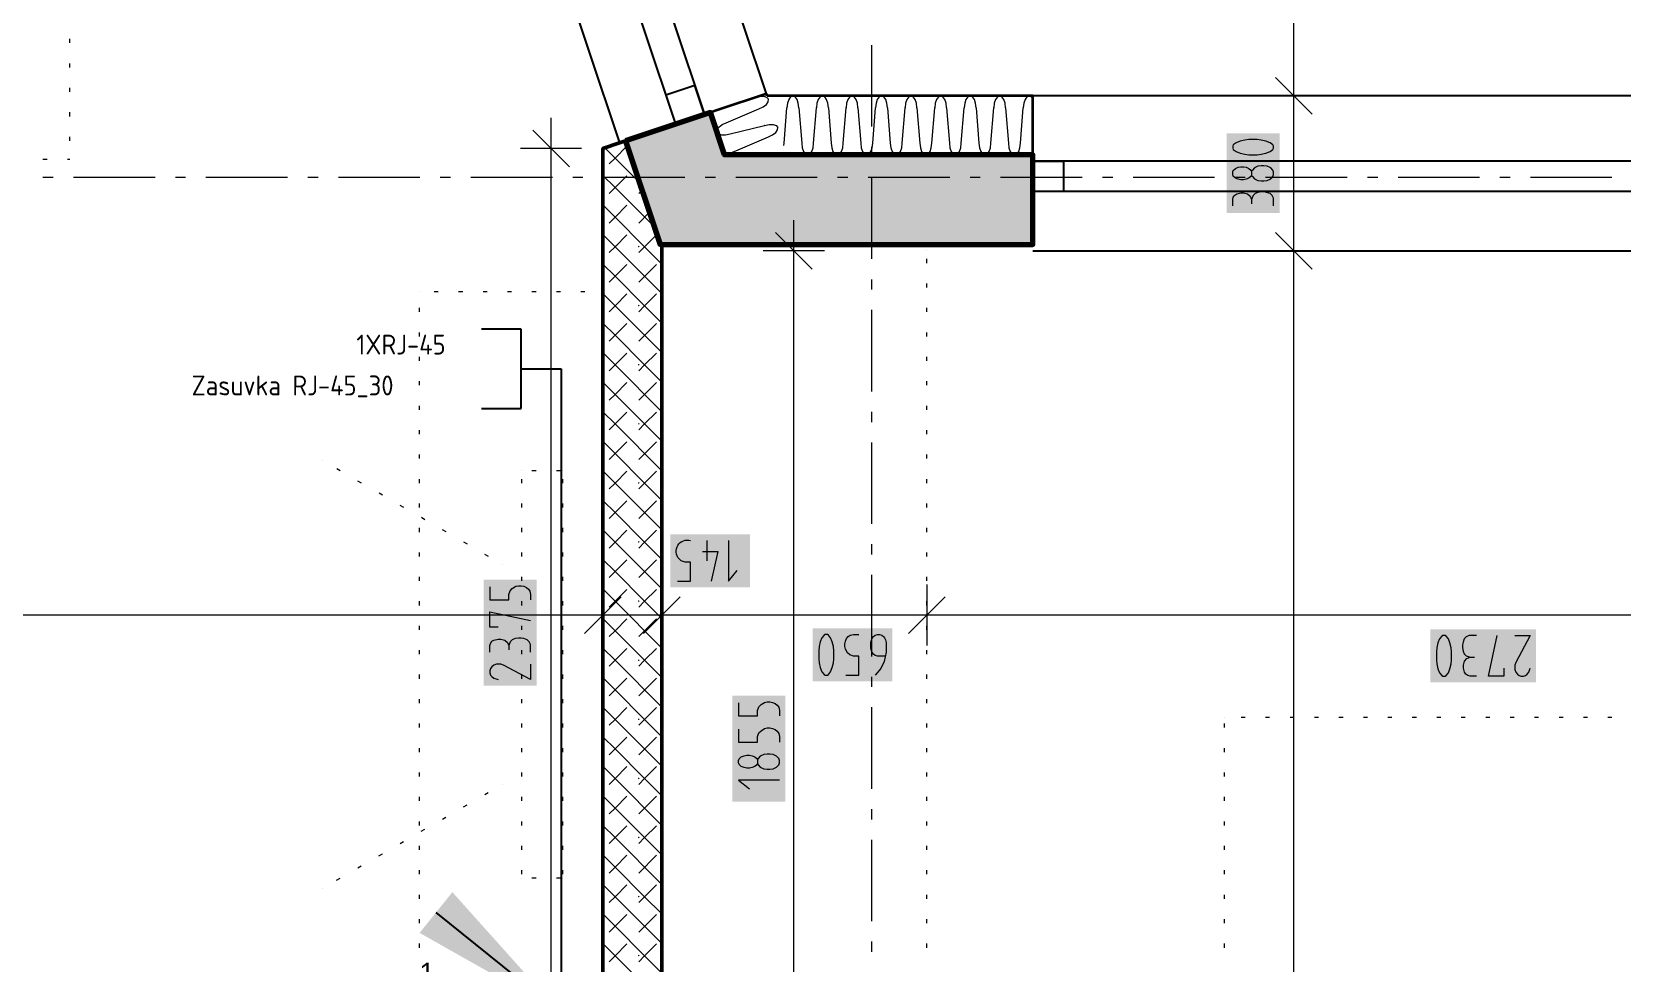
# Model space of a CAD drawing. Header units: millimetres. Extents: x 0 to 594, y 0 to 420.
# Drawn here: x 101.23 to 141.23, y 322.27 to 345.7 of the extents above; entities that cross this region are included whole.
import ezdxf
from ezdxf import colors
from ezdxf.entities.mleader import LeaderData, LeaderLine
from ezdxf.enums import TextEntityAlignment as Align
from ezdxf.math import Vec2, Vec3

# ---------------------------------------------------------------- set-up
doc = ezdxf.new("R2010")
doc.units = ezdxf.units.MM
doc.header["$LTSCALE"] = 8
for name, color, linetype in [('DESC', 1, 'Continuous'), ('PDF_Koty delkove', 7, 'Continuous'), ('PDF_Nabytek', 7, 'Continuous'), ('PDF_Okna', 7, 'Continuous'), ('PDF_Osy hlavni', 7, 'Continuous'), ('PDF_Pricky zdene', 7, 'Continuous'), ('PDF_Steny obvodove nosne', 7, 'Continuous'), ('PDF_Zatepleni', 7, 'Continuous'), ('RED_2.5mm^2', 1, 'Continuous'), ('SYMS', 7, 'Continuous'), ('TAGS', 160, 'Continuous')]:
    doc.layers.add(name, color=color, linetype=linetype)
doc.styles.add('WD_IEC', font='isocp2.shx', dxfattribs={"width": 0.9, "height": 4})

# ---------------------------------------------------------------- blocks, each defined once
blk = doc.blocks.new('RJ45Zasuvka_')
at = {"layer": 'SYMS'}
for p, q in [((0, 0), (0, 1)), ((-1, 0), (-1, -1)), ((1, 0), (-1, 0)), ((1, -1), (1, 0))]:
    blk.add_line(p, q, dxfattribs=at)
at = {"style": 'WD_IEC'}
for tag, p, height, flags in [('MFG', (3.917, 14.122), 1.5, 9), ('CAT', (3.917, 11.622), 1.5, 9), ('X2TERM01', (0, 1), 0.08, 1), ('ASSYCODE', (2.5, -0.75), 1, 1), ('FAMILY', (2.5, -2.25), 1, 1)]:
    blk.add_attdef(tag, p, '', height=height, dxfattribs=dict(at, flags=flags))
for tag, height, p in [('INST', 2.7, (-6.093, 12.868)), ('LOC', 2.7, (-6.093, 9.868)), ('TAG1', 2.5, (-6, 6.828)), ('XREF', 2.7, (-6, -2.915)), ('DESC1', 2.7, (-6, -5.715)), ('DESC2', 2.7, (-6, -8.955)), ('DESC3', 2.7, (-6, -12.195))]:
    blk.add_attdef(tag, text='', height=height, dxfattribs=at).set_placement(p, align=Align.RIGHT)
at = {"style": 'WD_IEC', "width": 0.8}
blk.add_attdef('TERM01', text='', height=2, rotation=90, dxfattribs=at).set_placement((-1, 1), align=Align.RIGHT)

msp = doc.modelspace()

# ---------------------------------------------------------------- linework, layer by layer
at = {"layer": 'PDF_Koty delkove', "lineweight": 18}
for points in [[(132.971, 296.581), (132.971, 298.067), (132.971, 340.194), (132.971, 344.089), (132.971, 360.489)], [(133.432, 343.628), (132.51, 344.551)], [(133.74, 344.089), (132.971, 344.089), (132.203, 344.089)], [(114.752, 342.306), (113.83, 343.228)], [(114.291, 284.64), (114.291, 286.126), (114.291, 318.413), (114.291, 342.767), (114.291, 343.536)], [(131.45, 342.855), (131.434, 342.827), (131.434, 342.772), (131.45, 342.745), (131.519, 342.69), (131.621, 342.649), (131.741, 342.621), (131.843, 342.607), (132.048, 342.607), (132.15, 342.621), (132.27, 342.649), (132.373, 342.69), (132.441, 342.745), (132.459, 342.772), (132.459, 342.827), (132.441, 342.855), (132.373, 342.909), (132.27, 342.95), (132.15, 342.977), (132.048, 342.991)], [(132.048, 342.991), (131.843, 342.991), (131.741, 342.977), (131.621, 342.95), (131.519, 342.909), (131.45, 342.855)], [(115.06, 342.767), (114.291, 342.767), (113.522, 342.767)], [(131.911, 342.087), (131.894, 342.06), (131.843, 342.019), (131.775, 341.992), (131.706, 341.978), (131.638, 341.978), (131.57, 341.992), (131.501, 342.019), (131.45, 342.074), (131.434, 342.115), (131.434, 342.17), (131.45, 342.211), (131.501, 342.266), (131.57, 342.293), (131.638, 342.307), (131.706, 342.307), (131.775, 342.293), (131.843, 342.266), (131.894, 342.225), (131.911, 342.198)], [(131.434, 341.321), (131.434, 341.485), (131.45, 341.54), (131.485, 341.595), (131.536, 341.623), (131.638, 341.65), (131.706, 341.65), (131.809, 341.623), (131.878, 341.568), (131.911, 341.485), (131.911, 341.376)], [(132.288, 341.663), (132.219, 341.677), (132.15, 341.677), (132.065, 341.663), (131.997, 341.636), (131.946, 341.581), (131.911, 341.485)], [(132.459, 341.321), (132.459, 341.513), (132.424, 341.581), (132.373, 341.636), (132.288, 341.663)], [(120.397, 340.194), (120.397, 340.963)], [(120.858, 339.733), (119.936, 340.656)], [(133.432, 339.733), (132.51, 340.656)], [(121.166, 340.194), (120.397, 340.194), (119.628, 340.194)], [(120.397, 318.413), (120.397, 321.181), (120.397, 340.194)], [(133.74, 340.194), (132.971, 340.194), (132.203, 340.194)], [(118.209, 332.907), (118.209, 332.395)], [(118.757, 332.907), (118.757, 331.882), (118.975, 332.155)], [(118.1, 332.633), (118.483, 332.633), (118.318, 331.882)], [(112.753, 331.741), (112.753, 331.412), (113.231, 331.412), (113.231, 331.549), (113.266, 331.644), (113.317, 331.699), (113.402, 331.754), (113.47, 331.768), (113.538, 331.768), (113.607, 331.754), (113.675, 331.727), (113.726, 331.686), (113.761, 331.631), (113.778, 331.549), (113.778, 331.412)], [(115.595, 331.801), (115.595, 331.032), (115.595, 330.263)], [(117.081, 331.801), (117.081, 331.032), (117.081, 330.263)], [(123.744, 331.801), (123.744, 331.032), (123.744, 330.263)], [(116.056, 331.493), (115.134, 330.571)], [(117.542, 331.493), (116.62, 330.571)], [(124.205, 331.493), (123.282, 330.571)], [(151.726, 331.032), (138.23, 331.032), (135.604, 331.032), (123.744, 331.032), (117.081, 331.032), (115.595, 331.032), (80.335, 331.032), (76.543, 331.032)], [(112.957, 330.727), (112.753, 330.727), (112.753, 331.111), (113.778, 330.892)], [(112.753, 330.098), (112.753, 330.262), (112.77, 330.317), (112.805, 330.371), (112.856, 330.399), (112.957, 330.426), (113.026, 330.426), (113.129, 330.399), (113.197, 330.344), (113.231, 330.262), (113.231, 330.153)], [(113.744, 330.357), (113.692, 330.412), (113.607, 330.44), (113.538, 330.454), (113.47, 330.454), (113.385, 330.44), (113.317, 330.412), (113.266, 330.357), (113.231, 330.262)], [(121.706, 329.521), (122.035, 329.521), (122.035, 329.999), (121.898, 329.999), (121.803, 330.034), (121.748, 330.085), (121.693, 330.17), (121.679, 330.238), (121.679, 330.306), (121.693, 330.375), (121.72, 330.443), (121.761, 330.494), (121.816, 330.529), (121.898, 330.546), (122.035, 330.546)], [(122.692, 329.999), (122.501, 329.999), (122.446, 330.016), (122.405, 330.05), (122.377, 330.085), (122.35, 330.135), (122.336, 330.204), (122.336, 330.34), (122.35, 330.409), (122.377, 330.46), (122.405, 330.494), (122.446, 330.529), (122.501, 330.546), (122.555, 330.546), (122.61, 330.529), (122.651, 330.494), (122.678, 330.46), (122.706, 330.409), (122.72, 330.34), (122.72, 330.101), (122.665, 329.862)], [(137.57, 330.52), (137.378, 330.52), (137.31, 330.485), (137.255, 330.434), (137.228, 330.348), (137.214, 330.28), (137.214, 330.211), (137.228, 330.126), (137.255, 330.058), (137.31, 330.007), (137.406, 329.972)], [(138.255, 329.699), (138.255, 329.495), (137.871, 329.495), (138.09, 330.52)], [(138.528, 330.52), (138.912, 330.52), (138.555, 329.836), (138.528, 329.767), (138.528, 329.665), (138.555, 329.597), (138.596, 329.546), (138.637, 329.511), (138.693, 329.495), (138.747, 329.495), (138.802, 329.511), (138.843, 329.546), (138.884, 329.597), (138.912, 329.699)], [(113.778, 330.098), (113.778, 330.289), (113.744, 330.357)], [(113.778, 329.797), (113.778, 329.413), (113.095, 329.769), (113.026, 329.797), (112.923, 329.797), (112.856, 329.769), (112.805, 329.728), (112.77, 329.687), (112.753, 329.632), (112.753, 329.578), (112.77, 329.523), (112.805, 329.482), (112.856, 329.441), (112.957, 329.413)], [(122.665, 329.862), (122.583, 329.691), (122.446, 329.521)], [(137.57, 329.495), (137.406, 329.495), (137.351, 329.511), (137.296, 329.546), (137.268, 329.597), (137.241, 329.699), (137.241, 329.767), (137.268, 329.87), (137.323, 329.938), (137.406, 329.972), (137.515, 329.972)], [(119.008, 328.821), (119.008, 328.493), (119.486, 328.493), (119.486, 328.63), (119.521, 328.725), (119.572, 328.78), (119.657, 328.834), (119.725, 328.848), (119.793, 328.848), (119.862, 328.834), (119.93, 328.807), (119.981, 328.766), (120.016, 328.712), (120.033, 328.63), (120.033, 328.493)], [(119.008, 328.164), (119.008, 327.836), (119.486, 327.836), (119.486, 327.973), (119.521, 328.068), (119.572, 328.123), (119.657, 328.177), (119.725, 328.191), (119.793, 328.191)], [(119.793, 328.191), (119.862, 328.177), (119.93, 328.15), (119.981, 328.109), (120.016, 328.055), (120.033, 327.973), (120.033, 327.836)], [(119.486, 327.288), (119.468, 327.261), (119.417, 327.22), (119.349, 327.193), (119.281, 327.179), (119.212, 327.179), (119.144, 327.193), (119.076, 327.22), (119.025, 327.275), (119.008, 327.316), (119.008, 327.37), (119.025, 327.411), (119.076, 327.466), (119.144, 327.493), (119.212, 327.507), (119.281, 327.507), (119.349, 327.493), (119.417, 327.466), (119.468, 327.425), (119.486, 327.398)], [(120.033, 326.877), (119.008, 326.877), (119.281, 326.659)]]:
    msp.add_lwpolyline(points, dxfattribs=at)
for points in [[(132.219, 342.334), (132.15, 342.334), (132.065, 342.32), (131.98, 342.28), (131.929, 342.225), (131.911, 342.198), (131.911, 342.087), (131.929, 342.06), (131.98, 342.005), (132.065, 341.964), (132.15, 341.95), (132.219, 341.95), (132.304, 341.964), (132.39, 342.005), (132.441, 342.06), (132.459, 342.115), (132.459, 342.17), (132.441, 342.225), (132.39, 342.28), (132.304, 342.32)], [(121.022, 330.135), (121.022, 329.93), (121.036, 329.829), (121.063, 329.709), (121.104, 329.606), (121.159, 329.538), (121.187, 329.521), (121.241, 329.521), (121.269, 329.538), (121.323, 329.606), (121.364, 329.709), (121.392, 329.829), (121.406, 329.93), (121.406, 330.135), (121.392, 330.238), (121.364, 330.358), (121.323, 330.46), (121.269, 330.529), (121.241, 330.546), (121.187, 330.546), (121.159, 330.529), (121.104, 330.46), (121.063, 330.358), (121.036, 330.238)], [(136.557, 330.109), (136.557, 329.904), (136.571, 329.802), (136.598, 329.682), (136.639, 329.58), (136.693, 329.511), (136.721, 329.495), (136.776, 329.495), (136.804, 329.511), (136.858, 329.58), (136.899, 329.682), (136.927, 329.802), (136.941, 329.904), (136.941, 330.109), (136.927, 330.211), (136.899, 330.331), (136.858, 330.434), (136.804, 330.502), (136.776, 330.52), (136.721, 330.52), (136.693, 330.502), (136.639, 330.434), (136.598, 330.331), (136.571, 330.211)], [(119.793, 327.534), (119.725, 327.534), (119.64, 327.52), (119.554, 327.48), (119.503, 327.425), (119.486, 327.398), (119.486, 327.288), (119.503, 327.261), (119.554, 327.206), (119.64, 327.165), (119.725, 327.151), (119.793, 327.151), (119.878, 327.165), (119.964, 327.206), (120.016, 327.261), (120.033, 327.316), (120.033, 327.37), (120.016, 327.425), (119.964, 327.48), (119.878, 327.52)]]:
    msp.add_lwpolyline(points, close=True, dxfattribs=at)
msp.add_lwpolyline([(117.47, 331.882), (117.798, 331.882), (117.798, 332.36), (117.661, 332.36), (117.566, 332.395), (117.511, 332.446, -0.75317), (117.798, 332.907)], format="xyb", dxfattribs=at)
at = {"layer": 'PDF_Koty delkove', "color": 7, "lineweight": 18, "true_color": 0xffffff, "transparency": 33554559}
for points in [[(132.612, 341.14), (132.612, 343.144), (131.28, 341.14), (131.28, 343.144)], [(119.294, 333.061), (117.289, 333.061), (119.294, 331.728), (117.289, 331.728)], [(113.932, 329.259), (113.932, 331.921), (112.6, 329.259), (112.6, 331.921)], [(122.874, 330.7), (120.869, 330.7), (122.874, 329.367), (120.869, 329.367)], [(139.066, 330.673), (136.404, 330.673), (139.066, 329.341), (136.404, 329.341)], [(120.187, 326.34), (120.187, 329.002), (118.854, 326.34), (118.854, 329.002)]]:
    msp.add_solid(points, dxfattribs=at)
at = {"layer": 'PDF_Nabytek', "lineweight": 13}
for points in [[(102.187, 345.42), (102.187, 345.522)], [(102.187, 344.805), (102.187, 344.907)], [(102.187, 344.19), (102.187, 344.292)], [(102.187, 343.575), (102.187, 343.677)], [(102.187, 342.96), (102.187, 343.062)], [(101.615, 342.486), (101.512, 342.486)], [(102.187, 342.486), (102.127, 342.486)], [(102.187, 342.486), (102.187, 342.486)], [(102.187, 342.486), (102.187, 342.486)], [(123.744, 340.194), (123.744, 340.194)], [(123.744, 339.885), (123.744, 339.987)], [(123.744, 339.27), (123.744, 339.372)], [(110.982, 339.16), (110.982, 339.16)], [(110.982, 339.16), (110.982, 339.16)], [(111.455, 339.16), (111.352, 339.16)], [(112.07, 339.16), (111.967, 339.16)], [(112.685, 339.16), (112.582, 339.16)], [(113.3, 339.16), (113.197, 339.16)], [(113.915, 339.16), (113.812, 339.16)], [(114.529, 339.16), (114.427, 339.16)], [(115.144, 339.16), (115.042, 339.16)], [(115.595, 339.16), (115.595, 339.16)], [(115.595, 339.16), (115.595, 339.16)], [(110.982, 338.655), (110.982, 338.757)], [(115.595, 338.655), (115.595, 338.757)], [(123.744, 338.655), (123.744, 338.757)], [(110.982, 338.04), (110.982, 338.142)], [(115.595, 338.04), (115.595, 338.142)], [(123.744, 338.04), (123.744, 338.142)], [(110.982, 337.425), (110.982, 337.527)], [(115.595, 337.425), (115.595, 337.527)], [(123.744, 337.425), (123.744, 337.527)], [(110.982, 336.81), (110.982, 336.912)], [(115.595, 336.81), (115.595, 336.912)], [(123.744, 336.81), (123.744, 336.912)], [(110.982, 336.195), (110.982, 336.297)], [(115.595, 336.195), (115.595, 336.297)], [(123.744, 336.195), (123.744, 336.297)], [(110.982, 335.58), (110.982, 335.682)], [(115.595, 335.58), (115.595, 335.682)], [(123.744, 335.58), (123.744, 335.682)], [(108.548, 334.915), (108.548, 334.915)], [(110.982, 334.965), (110.982, 335.067)], [(115.595, 334.965), (115.595, 335.067)], [(123.744, 334.965), (123.744, 335.067)], [(108.99, 334.66), (108.901, 334.711)], [(109.523, 334.352), (109.434, 334.403)], [(110.982, 334.35), (110.982, 334.452)], [(113.56, 334.663), (113.56, 334.663)], [(113.56, 334.663), (113.56, 334.663)], [(113.56, 334.35), (113.56, 334.452)], [(113.915, 334.663), (113.812, 334.663)], [(114.529, 334.663), (114.427, 334.663)], [(114.585, 334.663), (114.585, 334.663)], [(114.585, 334.663), (114.585, 334.663)], [(114.585, 334.35), (114.585, 334.452)], [(115.595, 334.35), (115.595, 334.452)], [(123.744, 334.35), (123.744, 334.452)], [(110.055, 334.045), (109.966, 334.096)], [(110.588, 333.737), (110.499, 333.788)], [(110.982, 333.735), (110.982, 333.837)], [(113.56, 333.735), (113.56, 333.837)], [(114.585, 333.735), (114.585, 333.837)], [(115.595, 333.735), (115.595, 333.837)], [(123.744, 333.735), (123.744, 333.837)], [(110.982, 333.12), (110.982, 333.222)], [(111.12, 333.43), (111.032, 333.481)], [(113.56, 333.12), (113.56, 333.222)], [(114.585, 333.12), (114.585, 333.222)], [(115.595, 333.12), (115.595, 333.222)], [(123.744, 333.12), (123.744, 333.222)], [(111.653, 333.122), (111.564, 333.173)], [(112.186, 332.815), (112.097, 332.866)], [(110.982, 332.505), (110.982, 332.607)], [(112.718, 332.507), (112.629, 332.558)], [(113.56, 332.505), (113.56, 332.607)], [(114.585, 332.505), (114.585, 332.607)], [(115.595, 332.505), (115.595, 332.607)], [(123.744, 332.505), (123.744, 332.607)], [(110.982, 331.89), (110.982, 331.992)], [(113.072, 332.303), (113.072, 332.303)], [(113.56, 331.89), (113.56, 331.992)], [(114.585, 331.89), (114.585, 331.992)], [(115.595, 331.89), (115.595, 331.992)], [(123.744, 331.89), (123.744, 331.992)], [(110.982, 331.275), (110.982, 331.377)], [(113.56, 331.275), (113.56, 331.377)], [(114.585, 331.275), (114.585, 331.377)], [(115.595, 331.275), (115.595, 331.377)], [(123.744, 331.275), (123.744, 331.377)], [(110.982, 330.66), (110.982, 330.762)], [(113.56, 330.66), (113.56, 330.762)], [(114.585, 330.66), (114.585, 330.762)], [(115.595, 330.66), (115.595, 330.762)], [(123.744, 330.66), (123.744, 330.762)], [(110.982, 330.045), (110.982, 330.147)], [(113.56, 330.045), (113.56, 330.147)], [(114.585, 330.045), (114.585, 330.147)], [(115.595, 330.045), (115.595, 330.147)], [(123.744, 330.045), (123.744, 330.147)], [(110.982, 329.43), (110.982, 329.532)], [(113.56, 329.43), (113.56, 329.532)], [(114.585, 329.43), (114.585, 329.532)], [(115.595, 329.43), (115.595, 329.532)], [(123.744, 329.43), (123.744, 329.532)], [(110.982, 328.815), (110.982, 328.917)], [(113.56, 328.815), (113.56, 328.917)], [(114.585, 328.815), (114.585, 328.917)], [(115.595, 328.815), (115.595, 328.917)], [(123.744, 328.815), (123.744, 328.917)], [(131.226, 328.458), (131.226, 328.458)], [(131.226, 328.458), (131.226, 328.458)], [(131.749, 328.458), (131.647, 328.458)], [(132.364, 328.458), (132.262, 328.458)], [(132.979, 328.458), (132.877, 328.458)], [(133.594, 328.458), (133.492, 328.458)], [(134.209, 328.458), (134.107, 328.458)], [(134.824, 328.458), (134.722, 328.458)], [(135.439, 328.458), (135.337, 328.458)], [(136.054, 328.458), (135.952, 328.458)], [(136.669, 328.458), (136.567, 328.458)], [(137.284, 328.458), (137.182, 328.458)], [(137.899, 328.458), (137.797, 328.458)], [(138.514, 328.458), (138.412, 328.458)], [(139.129, 328.458), (139.027, 328.458)], [(139.744, 328.458), (139.642, 328.458)], [(140.359, 328.458), (140.257, 328.458)], [(140.974, 328.458), (140.872, 328.458)], [(110.982, 328.2), (110.982, 328.302)], [(113.56, 328.2), (113.56, 328.302)], [(114.585, 328.2), (114.585, 328.302)], [(115.595, 328.2), (115.595, 328.302)], [(123.744, 328.2), (123.744, 328.302)], [(131.226, 328.2), (131.226, 328.302)], [(110.982, 327.585), (110.982, 327.687)], [(113.56, 327.585), (113.56, 327.687)], [(114.585, 327.585), (114.585, 327.687)], [(115.595, 327.585), (115.595, 327.687)], [(123.744, 327.585), (123.744, 327.687)], [(131.226, 327.585), (131.226, 327.687)], [(110.982, 326.97), (110.982, 327.072)], [(113.56, 326.97), (113.56, 327.072)], [(114.585, 326.97), (114.585, 327.072)], [(115.595, 326.97), (115.595, 327.072)], [(123.744, 326.97), (123.744, 327.072)], [(131.226, 326.97), (131.226, 327.072)], [(110.982, 326.355), (110.982, 326.457)], [(112.624, 326.515), (112.713, 326.566)], [(113.072, 326.773), (113.072, 326.773)], [(113.56, 326.355), (113.56, 326.457)], [(114.585, 326.355), (114.585, 326.457)], [(115.595, 326.355), (115.595, 326.457)], [(123.744, 326.355), (123.744, 326.457)], [(131.226, 326.355), (131.226, 326.457)], [(112.092, 326.207), (112.181, 326.258)], [(110.982, 325.74), (110.982, 325.842)], [(111.027, 325.592), (111.115, 325.643)], [(111.559, 325.9), (111.648, 325.951)], [(113.56, 325.74), (113.56, 325.842)], [(114.585, 325.74), (114.585, 325.842)], [(115.595, 325.74), (115.595, 325.842)], [(123.744, 325.74), (123.744, 325.842)], [(131.226, 325.74), (131.226, 325.842)], [(110.494, 325.285), (110.583, 325.336)], [(110.982, 325.125), (110.982, 325.227)], [(113.56, 325.125), (113.56, 325.227)], [(114.585, 325.125), (114.585, 325.227)], [(115.595, 325.125), (115.595, 325.227)], [(123.744, 325.125), (123.744, 325.227)], [(131.226, 325.125), (131.226, 325.227)], [(109.961, 324.977), (110.05, 325.028)], [(108.896, 324.362), (108.985, 324.413)], [(109.429, 324.67), (109.518, 324.721)], [(110.982, 324.51), (110.982, 324.612)], [(113.56, 324.51), (113.56, 324.612)], [(113.56, 324.413), (113.56, 324.413)], [(113.56, 324.413), (113.56, 324.413)], [(113.915, 324.413), (113.812, 324.413)], [(114.529, 324.413), (114.427, 324.413)], [(114.585, 324.51), (114.585, 324.612)], [(114.585, 324.413), (114.585, 324.413)], [(114.585, 324.413), (114.585, 324.413)], [(115.595, 324.51), (115.595, 324.612)], [(123.744, 324.51), (123.744, 324.612)], [(131.226, 324.51), (131.226, 324.612)], [(108.548, 324.161), (108.548, 324.161)], [(110.982, 323.895), (110.982, 323.997)], [(115.595, 323.895), (115.595, 323.997)], [(123.744, 323.895), (123.744, 323.997)], [(131.226, 323.895), (131.226, 323.997)], [(110.982, 323.28), (110.982, 323.382)], [(115.595, 323.28), (115.595, 323.382)], [(123.744, 323.28), (123.744, 323.382)], [(131.226, 323.28), (131.226, 323.382)], [(110.982, 322.665), (110.982, 322.767)], [(115.595, 322.665), (115.595, 322.767)], [(123.744, 322.665), (123.744, 322.767)], [(131.226, 322.665), (131.226, 322.767)]]:
    msp.add_lwpolyline(points, dxfattribs=at)
at = {"layer": 'PDF_Okna', "lineweight": 25}
for points in [[(119.709, 344.144), (115.804, 355.808)], [(114.249, 355.287), (118.153, 343.623)], [(113.52, 355.043), (117.424, 343.379)], [(112.111, 354.571), (116.015, 342.908)], [(144.858, 344.089), (126.408, 344.089)], [(144.858, 342.449), (126.408, 342.449)], [(144.858, 341.681), (126.408, 341.681)], [(126.408, 340.194), (144.858, 340.194)]]:
    msp.add_lwpolyline(points, dxfattribs=at)
for points in [[(118.153, 343.623), (117.909, 344.352), (117.18, 344.108), (117.424, 343.379)], [(126.408, 342.449), (127.177, 342.449), (127.177, 341.681), (126.408, 341.681)]]:
    msp.add_lwpolyline(points, close=True, dxfattribs=at)
at = {"layer": 'PDF_Osy hlavni', "lineweight": 18}
for points in [[(122.36, 343.318), (122.36, 345.368)], [(122.36, 342.55), (122.36, 342.806)], [(101.768, 342.039), (101.512, 342.039)], [(104.331, 342.039), (102.281, 342.039)], [(105.1, 342.039), (104.843, 342.039)], [(107.662, 342.039), (105.612, 342.039)], [(108.431, 342.039), (108.175, 342.039)], [(110.993, 342.039), (108.943, 342.039)], [(111.762, 342.039), (111.506, 342.039)], [(114.324, 342.039), (112.275, 342.039)], [(115.093, 342.039), (114.837, 342.039)], [(117.656, 342.039), (115.606, 342.039)], [(118.424, 342.039), (118.168, 342.039)], [(120.987, 342.039), (118.937, 342.039)], [(121.756, 342.039), (121.499, 342.039)], [(124.318, 342.039), (122.268, 342.039)], [(122.36, 339.987), (122.36, 342.037)], [(125.087, 342.039), (124.831, 342.039)], [(127.649, 342.039), (125.599, 342.039)], [(128.418, 342.039), (128.162, 342.039)], [(130.981, 342.039), (128.931, 342.039)], [(131.749, 342.039), (131.493, 342.039)], [(134.312, 342.039), (132.262, 342.039)], [(135.081, 342.039), (134.824, 342.039)], [(137.643, 342.039), (135.593, 342.039)], [(138.412, 342.039), (138.156, 342.039)], [(140.974, 342.039), (138.924, 342.039)], [(122.36, 339.218), (122.36, 339.475)], [(122.36, 336.656), (122.36, 338.706)], [(122.36, 335.887), (122.36, 336.143)], [(122.36, 333.325), (122.36, 335.375)], [(122.36, 332.556), (122.36, 332.812)], [(122.36, 329.993), (122.36, 332.043)], [(122.36, 329.225), (122.36, 329.481)], [(122.36, 326.662), (122.36, 328.712)], [(122.36, 325.893), (122.36, 326.15)], [(122.36, 323.331), (122.36, 325.381)], [(122.36, 322.562), (122.36, 322.818)]]:
    msp.add_lwpolyline(points, dxfattribs=at)
at = {"layer": 'PDF_Pricky zdene', "lineweight": 50}
msp.add_lwpolyline([(117.081, 321.181), (117.081, 340.207), (117.081, 340.348), (117.034, 340.348), (116.161, 342.956), (116.015, 342.908), (115.595, 342.767), (115.595, 321.181)], close=True, dxfattribs=at)
at = {"layer": 'PDF_Pricky zdene', "lineweight": 9}
for points in [[(115.902, 342.526), (116.2, 342.824)], [(116.507, 341.921), (115.902, 342.526), (115.645, 342.784)], [(115.754, 342.378), (115.902, 342.526)], [(116.881, 340.804), (115.902, 341.783), (115.595, 342.091)], [(115.754, 341.635), (115.902, 341.783), (116.2, 342.08)], [(116.497, 341.635), (116.577, 341.714)], [(117.081, 339.861), (116.645, 340.297), (115.902, 341.04), (115.595, 341.348)], [(115.902, 341.04), (116.2, 341.337)], [(115.754, 340.891), (115.902, 341.04)], [(116.497, 340.891), (116.763, 341.158)], [(117.081, 339.118), (115.902, 340.297), (115.595, 340.604)], [(115.754, 340.148), (115.902, 340.297), (116.2, 340.594)], [(116.497, 340.148), (116.645, 340.297), (116.943, 340.594)], [(116.645, 338.811), (115.902, 339.554), (115.595, 339.861)], [(115.902, 339.554), (116.2, 339.851)], [(116.497, 339.405), (116.943, 339.851)], [(115.754, 339.405), (115.902, 339.554)], [(117.081, 337.632), (115.902, 338.811), (115.595, 339.118)], [(115.754, 338.662), (115.902, 338.811), (116.2, 339.108)], [(116.497, 338.662), (116.645, 338.811), (116.943, 339.108)], [(117.081, 338.375), (116.645, 338.811)], [(115.902, 338.068), (115.595, 338.375)], [(115.754, 337.919), (115.902, 338.068)], [(115.902, 338.068), (116.2, 338.365)], [(116.645, 337.324), (115.902, 338.068)], [(116.497, 337.919), (116.943, 338.365)], [(117.081, 336.146), (115.902, 337.324), (115.595, 337.632)], [(115.754, 337.176), (115.902, 337.324), (116.2, 337.622)], [(116.497, 337.176), (116.645, 337.324), (116.943, 337.622)], [(117.081, 336.889), (116.645, 337.324)], [(115.902, 336.581), (115.595, 336.889)], [(115.902, 336.581), (116.2, 336.879)], [(116.497, 336.433), (116.943, 336.879)], [(115.754, 336.433), (115.902, 336.581)], [(116.645, 335.838), (115.902, 336.581)], [(117.081, 334.66), (115.902, 335.838), (115.595, 336.146)], [(115.754, 335.69), (115.902, 335.838), (116.2, 336.135)], [(116.497, 335.69), (116.645, 335.838), (116.943, 336.135)], [(117.081, 335.403), (116.645, 335.838)], [(115.902, 335.095), (115.595, 335.403)], [(115.754, 334.947), (115.902, 335.095), (116.2, 335.392)], [(116.497, 334.947), (116.943, 335.392)], [(116.645, 334.352), (115.902, 335.095)], [(117.081, 333.173), (115.902, 334.352), (115.595, 334.66)], [(115.754, 334.203), (115.902, 334.352), (116.2, 334.649)], [(116.497, 334.203), (116.645, 334.352), (116.943, 334.649)], [(117.081, 333.916), (116.645, 334.352)], [(115.902, 333.609), (115.595, 333.916)], [(115.754, 333.46), (115.902, 333.609)], [(115.902, 333.609), (116.2, 333.906)], [(116.645, 332.866), (115.902, 333.609)], [(116.497, 333.46), (116.943, 333.906)], [(117.081, 331.687), (115.902, 332.866), (115.595, 333.173)], [(115.754, 332.717), (115.902, 332.866), (116.2, 333.163)], [(116.497, 332.717), (116.645, 332.866), (116.943, 333.163)], [(117.081, 332.43), (116.645, 332.866)], [(115.902, 332.123), (115.595, 332.43)], [(115.902, 332.123), (116.2, 332.42)], [(116.497, 331.974), (116.943, 332.42)], [(115.754, 331.974), (115.902, 332.123)], [(116.645, 331.38), (115.902, 332.123)], [(117.081, 330.201), (115.902, 331.38), (115.595, 331.687)], [(115.754, 331.231), (115.902, 331.38), (116.2, 331.677)], [(116.497, 331.231), (116.645, 331.38), (116.943, 331.677)], [(117.081, 330.944), (116.645, 331.38)], [(115.902, 330.636), (115.595, 330.944)], [(115.754, 330.488), (115.902, 330.636), (116.2, 330.934)], [(116.497, 330.488), (116.943, 330.934)], [(117.081, 329.458), (116.645, 329.893), (115.902, 330.636)], [(117.081, 328.715), (115.902, 329.893), (115.595, 330.201)], [(115.754, 329.745), (115.902, 329.893), (116.2, 330.191)], [(116.497, 329.745), (116.645, 329.893), (116.943, 330.191)], [(115.902, 329.15), (115.595, 329.458)], [(115.754, 329.002), (115.902, 329.15), (116.2, 329.447)], [(116.497, 329.002), (116.943, 329.447)], [(117.081, 327.971), (116.645, 328.407), (115.902, 329.15)], [(117.081, 327.228), (115.902, 328.407), (115.595, 328.715)], [(115.754, 328.258), (115.902, 328.407), (116.2, 328.704)], [(116.497, 328.258), (116.645, 328.407), (116.943, 328.704)], [(115.902, 327.664), (115.595, 327.971)], [(115.754, 327.515), (115.902, 327.664), (116.2, 327.961)], [(117.081, 326.485), (116.645, 326.921), (115.902, 327.664)], [(116.497, 327.515), (116.943, 327.961)], [(117.081, 325.742), (115.902, 326.921), (115.595, 327.228)], [(115.754, 326.772), (115.902, 326.921), (116.2, 327.218)], [(116.497, 326.772), (116.645, 326.921), (116.943, 327.218)], [(115.902, 326.178), (115.595, 326.485)], [(115.754, 326.029), (115.902, 326.178), (116.2, 326.475)], [(116.497, 326.029), (116.943, 326.475)], [(117.081, 324.999), (116.645, 325.435), (115.902, 326.178)], [(117.081, 324.256), (115.902, 325.435), (115.595, 325.742)], [(115.754, 325.286), (115.902, 325.435), (116.2, 325.732)], [(116.497, 325.286), (116.645, 325.435), (116.943, 325.732)], [(115.902, 324.691), (115.595, 324.999)], [(115.754, 324.543), (115.902, 324.691), (116.2, 324.989)], [(116.497, 324.543), (116.943, 324.989)], [(117.081, 323.513), (116.645, 323.948), (115.902, 324.691)], [(117.081, 322.77), (115.902, 323.948), (115.595, 324.256)], [(115.754, 323.8), (115.902, 323.948), (116.2, 324.246)], [(116.497, 323.8), (116.645, 323.948), (116.943, 324.246)], [(115.902, 323.205), (115.595, 323.513)], [(115.754, 323.057), (115.902, 323.205), (116.2, 323.502)], [(117.081, 322.027), (116.645, 322.462), (115.902, 323.205)], [(116.497, 323.057), (116.943, 323.502)], [(117.081, 321.283), (115.902, 322.462), (115.595, 322.77)], [(115.754, 322.313), (115.902, 322.462), (116.2, 322.759)], [(116.497, 322.313), (116.645, 322.462), (116.943, 322.759)]]:
    msp.add_lwpolyline(points, dxfattribs=at)
at = {"layer": 'PDF_Pricky zdene', "lineweight": 9, "transparency": 33554559}
for points in [[(115.902, 341.76), (115.879, 341.783), (115.925, 341.783), (115.902, 341.806)], [(116.497, 341.763), (116.474, 341.786), (116.52, 341.786), (116.497, 341.809)], [(115.902, 340.274), (115.879, 340.297), (115.925, 340.297), (115.902, 340.32)], [(116.497, 340.277), (116.474, 340.3), (116.52, 340.3), (116.497, 340.323)], [(115.902, 338.788), (115.879, 338.811), (115.925, 338.811), (115.902, 338.834)], [(116.497, 338.791), (116.474, 338.814), (116.52, 338.814), (116.497, 338.837)], [(115.902, 337.301), (115.879, 337.324), (115.925, 337.324), (115.902, 337.348)], [(116.497, 337.304), (116.474, 337.327), (116.52, 337.327), (116.497, 337.351)], [(115.902, 335.815), (115.879, 335.838), (115.925, 335.838), (115.902, 335.861)], [(116.497, 335.818), (116.474, 335.841), (116.52, 335.841), (116.497, 335.864)], [(115.902, 334.329), (115.879, 334.352), (115.925, 334.352), (115.902, 334.375)], [(116.497, 334.332), (116.474, 334.355), (116.52, 334.355), (116.497, 334.378)], [(115.902, 332.843), (115.879, 332.866), (115.925, 332.866), (115.902, 332.889)], [(116.497, 332.846), (116.474, 332.869), (116.52, 332.869), (116.497, 332.892)], [(115.902, 331.356), (115.879, 331.38), (115.925, 331.38), (115.902, 331.403)], [(116.497, 331.359), (116.474, 331.383), (116.52, 331.383), (116.497, 331.406)], [(115.902, 329.87), (115.879, 329.893), (115.925, 329.893), (115.902, 329.916)], [(116.497, 329.873), (116.474, 329.896), (116.52, 329.896), (116.497, 329.919)], [(115.902, 328.384), (115.879, 328.407), (115.925, 328.407), (115.902, 328.43)], [(116.497, 328.387), (116.474, 328.41), (116.52, 328.41), (116.497, 328.433)], [(115.902, 326.898), (115.879, 326.921), (115.925, 326.921), (115.902, 326.944)], [(116.497, 326.901), (116.474, 326.924), (116.52, 326.924), (116.497, 326.947)], [(115.902, 325.412), (115.879, 325.435), (115.925, 325.435), (115.902, 325.458)], [(116.497, 325.415), (116.474, 325.438), (116.52, 325.438), (116.497, 325.461)], [(115.902, 323.925), (115.879, 323.948), (115.925, 323.948), (115.902, 323.971)], [(116.497, 323.928), (116.474, 323.951), (116.52, 323.951), (116.497, 323.974)], [(115.902, 322.439), (115.879, 322.462), (115.925, 322.462), (115.902, 322.485)], [(116.497, 322.442), (116.474, 322.465), (116.52, 322.465), (116.497, 322.488)]]:
    msp.add_solid(points, dxfattribs=at)
at = {"layer": 'PDF_Steny obvodove nosne', "lineweight": 70}
msp.add_lwpolyline([(116.161, 342.956), (117.034, 340.348), (117.081, 340.348), (119.412, 340.348), (126.408, 340.348), (126.408, 342.603), (120.224, 342.603), (118.657, 342.603), (118.299, 343.672)], close=True, dxfattribs=at)
at = {"layer": 'PDF_Steny obvodove nosne', "color": 9, "lineweight": 9, "true_color": 0xc0c0c0, "transparency": 33554559}
for points in [[(116.161, 342.956), (117.034, 340.348), (118.299, 343.672), (119.412, 340.348)], [(119.412, 340.348), (126.408, 340.348), (118.657, 342.603), (126.408, 342.603)]]:
    msp.add_solid(points, dxfattribs=at)
at = {"layer": 'PDF_Zatepleni', "lineweight": 35}
for points in [[(119.727, 344.089), (119.709, 344.144), (118.494, 343.737), (118.299, 343.672), (118.657, 342.603), (120.224, 342.603)], [(120.224, 342.603), (126.408, 342.603), (126.408, 342.808), (126.408, 344.089), (119.727, 344.089)]]:
    msp.add_lwpolyline(points, dxfattribs=at)
at = {"layer": 'PDF_Zatepleni', "lineweight": 9}
for points in [[(118.459, 343.194), (118.466, 343.24), (118.512, 343.306), (118.594, 343.368), (118.699, 343.415), (119.521, 343.768), (119.625, 343.815), (119.707, 343.876), (119.752, 343.942), (119.756, 344.003)], [(119.756, 344.003), (119.716, 344.05), (119.64, 344.075), (119.538, 344.075), (119.427, 344.05)], [(120.316, 344.067), (120.268, 344.002), (120.236, 343.906), (120.224, 343.792)], [(120.373, 344.089), (120.316, 344.067)], [(120.522, 343.792), (120.51, 343.906), (120.478, 344.002), (120.43, 344.067), (120.373, 344.089)], [(121.116, 344.089), (121.059, 344.067), (121.011, 344.002), (120.979, 343.906), (120.967, 343.792)], [(121.265, 343.792), (121.253, 343.906), (121.221, 344.002), (121.173, 344.067), (121.116, 344.089)], [(121.859, 344.089), (121.802, 344.067), (121.754, 344.002), (121.722, 343.906), (121.71, 343.792)], [(122.008, 343.792), (121.996, 343.906), (121.964, 344.002), (121.916, 344.067), (121.859, 344.089)], [(122.602, 344.089), (122.545, 344.067), (122.497, 344.002), (122.465, 343.906), (122.454, 343.792)], [(122.751, 343.792), (122.74, 343.906), (122.707, 344.002), (122.659, 344.067), (122.602, 344.089)], [(123.494, 343.792), (123.483, 343.906), (123.45, 344.002), (123.402, 344.067), (123.345, 344.089), (123.288, 344.067), (123.24, 344.002), (123.208, 343.906), (123.197, 343.792)], [(124.088, 344.089), (124.032, 344.067), (123.983, 344.002), (123.951, 343.906), (123.94, 343.792)], [(124.237, 343.792), (124.226, 343.906), (124.194, 344.002), (124.145, 344.067), (124.088, 344.089)], [(124.832, 344.089), (124.775, 344.067), (124.727, 344.002), (124.694, 343.906), (124.683, 343.792)], [(124.98, 343.792), (124.969, 343.906), (124.937, 344.002), (124.888, 344.067), (124.832, 344.089)], [(125.575, 344.089), (125.518, 344.067), (125.47, 344.002), (125.437, 343.906), (125.426, 343.792)], [(125.723, 343.792), (125.712, 343.906), (125.68, 344.002), (125.632, 344.067), (125.575, 344.089)], [(126.318, 344.089), (126.261, 344.067), (126.213, 344.002), (126.181, 343.906), (126.169, 343.792)], [(126.408, 344.022), (126.375, 344.067), (126.318, 344.089)], [(120.151, 342.9), (120.224, 343.792)], [(120.522, 343.792), (120.595, 342.9)], [(120.894, 342.9), (120.967, 343.792)], [(121.265, 343.792), (121.338, 342.9)], [(121.637, 342.9), (121.71, 343.792)], [(122.008, 343.792), (122.081, 342.9)], [(122.38, 342.9), (122.454, 343.792)], [(122.751, 343.792), (122.824, 342.9), (122.836, 342.786), (122.868, 342.689), (122.917, 342.624), (122.958, 342.603)], [(123.123, 342.9), (123.197, 343.792)], [(123.494, 343.792), (123.568, 342.9), (123.579, 342.786), (123.611, 342.689), (123.66, 342.624), (123.701, 342.603)], [(123.866, 342.9), (123.94, 343.792)], [(124.237, 343.792), (124.311, 342.9), (124.322, 342.786), (124.354, 342.689), (124.403, 342.624), (124.444, 342.603)], [(124.609, 342.9), (124.683, 343.792)], [(124.98, 343.792), (125.054, 342.9), (125.065, 342.786), (125.098, 342.689), (125.146, 342.624), (125.188, 342.603)], [(125.352, 342.9), (125.426, 343.792)], [(125.723, 343.792), (125.797, 342.9), (125.808, 342.786), (125.841, 342.689), (125.889, 342.624), (125.931, 342.603)], [(126.096, 342.9), (126.169, 343.792)], [(118.346, 343.531), (118.346, 343.531), (118.346, 343.531)], [(118.469, 343.164), (118.503, 343.131), (118.579, 343.106), (118.682, 343.106), (118.794, 343.132), (119.663, 343.345), (119.774, 343.37), (119.876, 343.37), (119.952, 343.345), (119.992, 343.298)], [(118.75, 342.603), (118.83, 342.663), (118.935, 342.71), (119.757, 343.063), (119.861, 343.11), (119.942, 343.171), (119.988, 343.237), (119.992, 343.298)], [(118.582, 342.826), (118.582, 342.827), (118.582, 342.827)], [(118.794, 343.132), (118.794, 343.132)], [(120.145, 342.841), (120.151, 342.9)], [(120.151, 342.9), (120.151, 342.9)], [(120.595, 342.9), (120.606, 342.786), (120.639, 342.689), (120.687, 342.624), (120.729, 342.603)], [(120.76, 342.603), (120.802, 342.624), (120.85, 342.689), (120.882, 342.786), (120.894, 342.9)], [(120.894, 342.9), (120.894, 342.9)], [(121.338, 342.9), (121.35, 342.786), (121.382, 342.689), (121.43, 342.624), (121.472, 342.603)], [(121.503, 342.603), (121.545, 342.624), (121.593, 342.689), (121.626, 342.786), (121.637, 342.9)], [(121.637, 342.9), (121.637, 342.9)], [(122.081, 342.9), (122.093, 342.786), (122.125, 342.689)], [(122.288, 342.624), (122.336, 342.689), (122.369, 342.786), (122.38, 342.9)], [(122.38, 342.9), (122.38, 342.9)], [(122.989, 342.603), (123.031, 342.624), (123.079, 342.689), (123.112, 342.786), (123.123, 342.9)], [(123.123, 342.9), (123.123, 342.9)], [(123.733, 342.603), (123.774, 342.624), (123.823, 342.689), (123.855, 342.786), (123.866, 342.9)], [(123.866, 342.9), (123.866, 342.9)], [(124.476, 342.603), (124.517, 342.624), (124.566, 342.689), (124.598, 342.786), (124.609, 342.9)], [(124.609, 342.9), (124.609, 342.9)], [(125.219, 342.603), (125.26, 342.624), (125.309, 342.689), (125.341, 342.786), (125.352, 342.9)], [(125.352, 342.9), (125.352, 342.9)], [(125.962, 342.603), (126.003, 342.624), (126.052, 342.689), (126.084, 342.786), (126.096, 342.9)], [(126.096, 342.9), (126.096, 342.9)], [(119.748, 342.603), (119.898, 342.64), (120.01, 342.666), (120.112, 342.666), (120.188, 342.64), (120.22, 342.603)], [(122.125, 342.689), (122.173, 342.624), (122.215, 342.603)], [(122.246, 342.603), (122.288, 342.624)]]:
    msp.add_lwpolyline(points, dxfattribs=at)
at = {"layer": 'PDF_Zatepleni', "lineweight": 9, "transparency": 33554559}
for points in [[(119.427, 344.027), (119.409, 344.044), (119.45, 344.05), (119.444, 344.055)], [(120.224, 343.769), (120.201, 343.792), (120.247, 343.792), (120.224, 343.815)], [(120.967, 343.769), (120.944, 343.792), (120.99, 343.792), (120.967, 343.815)], [(121.71, 343.769), (121.687, 343.792), (121.734, 343.792), (121.71, 343.815)], [(122.454, 343.769), (122.431, 343.792), (122.477, 343.792), (122.454, 343.815)], [(123.197, 343.769), (123.174, 343.792), (123.22, 343.792), (123.197, 343.815)], [(123.94, 343.769), (123.917, 343.792), (123.963, 343.792), (123.94, 343.815)], [(124.683, 343.769), (124.66, 343.792), (124.706, 343.792), (124.683, 343.815)], [(125.426, 343.769), (125.403, 343.792), (125.449, 343.792), (125.426, 343.815)], [(126.169, 343.769), (126.146, 343.792), (126.192, 343.792), (126.169, 343.815)], [(119.663, 343.322), (119.64, 343.345), (119.686, 343.345), (119.663, 343.368)], [(119.898, 342.617), (119.875, 342.64), (119.922, 342.64), (119.898, 342.663)]]:
    msp.add_solid(points, dxfattribs=at)
at = {"layer": 'RED_2.5mm^2'}
msp.add_line((114.542, 337.225), (114.542, 317.664), dxfattribs=at)

# ---------------------------------------------------------------- block references
at = {"layer": 'SYMS'}
ref = msp.add_blockref('RJ45Zasuvka_', (113.542, 337.225), dxfattribs=dict(at, rotation=270))
ref.add_attrib('TAG1', 'Zasuvka RJ-45_30', dxfattribs={"layer": 'TAGS', "height": 0.5, "style": 'WD_IEC'}).set_placement((110.329, 336.556), align=Align.RIGHT)
ref.add_attrib('DESC1', '1XRJ-45', dxfattribs={"layer": 'DESC', "height": 0.5, "style": 'WD_IEC'}).set_placement((111.639, 337.584), align=Align.RIGHT)

# ---------------------------------------------------------------- leaders
ml = msp.add_multileader_mtext('Standard', dxfattribs=at)
ml.set_content('1', color=256)
ml.set_leader_properties()
ml.build(insert=Vec2(0, 0))
ml.multileader.update_dxf_attribs({"text_right_attachment_type": 6, "dogleg_length": 0.36})
ctx = ml.context
ctx.base_point, ctx.char_height, ctx.plane_origin = Vec3(109.19, 322.034), 0.5, Vec3(114.514, 321.042)
ctx.right_attachment, ctx.text_align_type = 6, 2
notes = []
notes.append((ctx, [(0, (1, 1, 0), (113.716, 321.684), (-1, 0), 0.36, [(0, [(114.514, 321.042)], 0, [])])]))
ctx.mtext.insert, ctx.mtext.alignment, ctx.mtext.flow_direction = Vec3(111.356, 322.284), 3, 5
for ctx, leaders in notes:
    for number, flags, end, landing, length, lines in leaders:
        leader = LeaderData()
        leader.index, (leader.has_last_leader_line, leader.has_dogleg_vector, leader.attachment_direction) = number, flags
        leader.last_leader_point, leader.dogleg_vector, leader.dogleg_length = Vec3(end), Vec3(landing), length
        for number, points, colour, breaks in lines:
            line = LeaderLine()
            line.index, line.vertices, line.color, line.breaks = number, Vec3.list(points), colors.encode_raw_color(colour), breaks
            leader.lines.append(line)
        ctx.leaders.append(leader)

doc.saveas('drawing.dxf')
